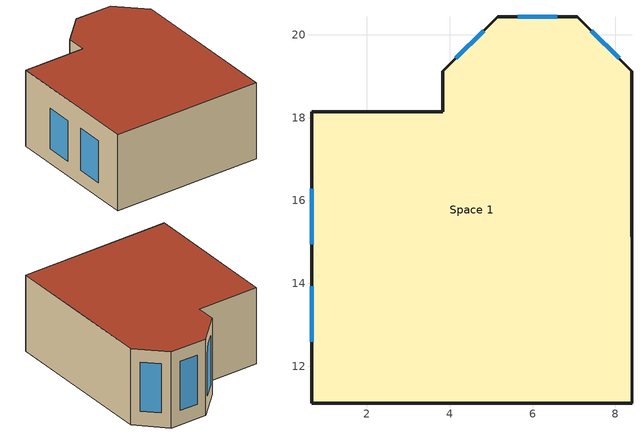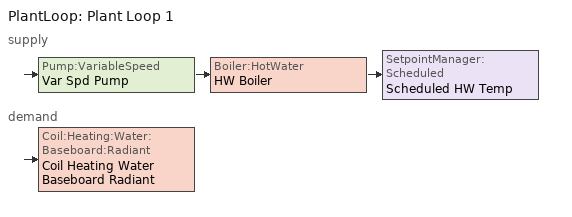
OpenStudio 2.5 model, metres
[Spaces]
Space 1
 floor ground: 7.08,20.43 8.4,19.12 8.4,11.11 0.66,11.11 0.66,18.14 3.83,18.14 3.83,19.12 5.15,20.43 z0
 wall outside: 0.66,11.11 8.4,11.11 8.4,19.12 7.08,20.43 5.15,20.43 3.83,19.12 3.83,18.14 0.66,18.14 0.66,11.11 z0:4
 window (ASHRAE 189.1-2009 ExtWindow ClimateZone 4-5): 8.09,19.43 7.41,20.1 / 6.59,20.43 5.64,20.43 / 4.82,20.1 4.15,19.43 z0.75:3.33; 0.66,16.29 0.66,14.95 z0.77:2.9; 0.66,13.93 0.66,12.59 z0.77:2.99
 roof outside: 0.66,11.11 8.4,11.11 8.4,19.12 7.08,20.43 5.15,20.43 3.83,19.12 3.83,18.14 0.66,18.14 z4
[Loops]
PlantLoop 'Plant Loop 1'
 supply: Pump:VariableSpeed 'Var Spd Pump' > Boiler:HotWater 'HW Boiler' > SetpointManager:Scheduled 'Scheduled HW Temp'
 demand: Coil:Heating:Water:Baseboard:Radiant 'Coil Heating Water Baseboard Radiant'
[Building]
RKF: Space Type=189.1-2009 - Office - OpenOffice - CZ4-8; Default Construction Set=189.1-2009 - CZ5 - Office
[Site]
BERLIN: Latitude {deg}=52.47; Longitude {deg}=13.4; Time Zone {hr}=1; Elevation {m}=49
[ClimateZones]
Climate Zone Institution Name 1=ASHRAE; Climate Zone Document Name 1=ANSI/ASHRAE Standard 169; Climate Zone Document Year 1=2006; Climate Zone Value 1=5A; Climate Zone Institution Name 2=CEC; Climate Zone Document Name 2=California Climate Zone Descriptions; Climate Zone Document Year 2=1995
[SizingPeriod:DesignDay] Barometric Pressure {Pa}=100738; Sky Clearness=0; Rain Indicator=0; Snow Indicator=0; Day of Month=21; Daylight Saving Time Indicator=0; Dry-Bulb Temperature Range Modifier Type=DefaultMultipliers
Name | Maximum Dry-Bulb Temperature {C} | Daily Dry-Bulb Temperature Range {deltaC} | Humidity Indicating Conditions at Maximum Dry-Bulb | Wind Speed {m/s} | Wind Direction {deg} | Month | Day Type | Humidity Indicating Type | Solar Model Indicator | ASHRAE Taub | ASHRAE Taud
BERLIN Ann Htg 99.6% Condns DB | -11.8 | 0 | -11.8 | 3.3 | 100 | 2 | WinterDesignDay | Wetbulb | ASHRAEClearSky
BERLIN Ann Hum_n 99.6% Condns DP=>MCDB | -10.8 | 0 | -15 | 3.3 | 100 | 2 | WinterDesignDay | Dewpoint | ASHRAEClearSky
BERLIN Ann Htg Wind 99.6% Condns WS=>MCDB | 6.3 | 0 | 6.3 | 12.8 | 100 | 2 | WinterDesignDay | Wetbulb | ASHRAEClearSky
BERLIN Ann Clg .4% Condns DB=>MWB | 30 | 9.2 | 18.9 | 3.7 | 150 | 7 | SummerDesignDay | Wetbulb | ASHRAETau | 0.484 | 1.888
BERLIN Ann Clg .4% Condns WB=>MDB | 26.9 | 9.2 | 20.1 | 3.7 | 150 | 7 | SummerDesignDay | Wetbulb | ASHRAETau | 0.484 | 1.888
BERLIN Ann Clg .4% Condns DP=>MDB | 22.1 | 9.2 | 18 | 3.7 | 150 | 7 | SummerDesignDay | Dewpoint | ASHRAETau | 0.484 | 1.888
BERLIN Ann Clg .4% Condns Enth=>MDB | 27 | 9.2 | 57900 | 3.7 | 150 | 7 | SummerDesignDay | Enthalpy | ASHRAETau | 0.484 | 1.888
[Construction]
ExtSlabCarpet 4in ClimateZone 1-8: MAT-CC05 4 HW CONCRETE, CP02 CARPET PAD
Interior Floor: F16 Acoustic tile, F05 Ceiling air space resistance, M11 100mm lightweight concrete
Interior Wall: G01a 19mm gypsum board, F04 Wall air space resistance, G01a 19mm gypsum board
Interior Ceiling: M11 100mm lightweight concrete, F05 Ceiling air space resistance, F16 Acoustic tile
Exterior Door: F08 Metal surface, I01 25mm insulation board
Interior Window: Clear 3mm
Interior Door; Interior Partition: G05 25mm wood
ASHRAE 189.1-2009 ExtRoof IEAD ClimateZone 2-5: Roof Membrane, Roof Insulation [21], Metal Decking
ASHRAE 189.1-2009 ExtWindow ClimateZone 4-5: Theoretical Glass [207]
ASHRAE 189.1-2009 ExtWall Mass ClimateZone 5: 1IN Stucco, 8IN Concrete HW, Wall Insulation [40], 1/2IN Gypsum
Window Shading: Window Material Shade 1, Theoretical Glass [207]
[Material] Thermal Absorptance=0.9
Name | Roughness | Thickness {m} | Conductivity {W/m-K} | Density {kg/m3} | Specific Heat {J/kg-K} | Solar Absorptance | Visible Absorptance
MAT-CC05 4 HW CONCRETE | Rough | 0.1016 | 1.311 | 2240 | 836.8 | 0.85 | 0.85
1IN Stucco | Smooth | 0.0253 | 0.6918 | 1858 | 837 | 0.92 | 0.92
8IN Concrete HW | MediumRough | 0.2033 | 1.7296 | 2243 | 837 | 0.65 | 0.65
1/2IN Gypsum | Smooth | 0.0127 | 0.16 | 784.9 | 830 | 0.4 | 0.4
Roof Membrane | VeryRough | 0.0095 | 0.16 | 1121.29 | 1460 | 0.7 | 0.7
Metal Decking | MediumSmooth | 0.0015 | 45.006 | 7680 | 418.4 | 0.6 | 0.6
F16 Acoustic tile | MediumSmooth | 0.0191 | 0.06 | 368 | 590 | 0.3 | 0.3
M11 100mm lightweight concrete | MediumRough | 0.1016 | 0.53 | 1280 | 840 | 0.5 | 0.5
G01a 19mm gypsum board | MediumSmooth | 0.019 | 0.16 | 800 | 1090 | 0.4 | 0.4
F08 Metal surface | Smooth | 0.0008 | 45.28 | 7824 | 500 | 0.7 | 0.7
I01 25mm insulation board | MediumRough | 0.0254 | 0.03 | 43 | 1210 | 0.6 | 0.6
G05 25mm wood | MediumSmooth | 0.0254 | 0.15 | 608 | 1630 | 0.5 | 0.5
Roof Insulation [21] | MediumRough | 0.2105 | 0.049 | 265 | 836.8 | 0.7 | 0.7
Wall Insulation [40] | MediumRough | 0.0794 | 0.0432 | 91 | 837 | 0.5 | 0.5
[Material:NoMass]
CP02 CARPET PAD: Roughness=Smooth; Thermal Resistance {m2-K/W}=0.1; Thermal Absorptance=0.9; Solar Absorptance=0.8; Visible Absorptance=0.8
[Material:AirGap]
Name | Thermal Resistance {m2-K/W}
F05 Ceiling air space resistance | 0.18
F04 Wall air space resistance | 0.15
[WindowMaterial:Glazing] Optical Data Type=SpectralAverage; Thickness {m}=0.003; Back Side Solar Reflectance at Normal Incidence=0; Back Side Visible Reflectance at Normal Incidence=0; Infrared Transmittance at Normal Incidence=0; Dirt Correction Factor for Solar and Visible Transmittance=1; Solar Diffusing=No
Name | Solar Transmittance at Normal Incidence | Front Side Solar Reflectance at Normal Incidence | Visible Transmittance at Normal Incidence | Front Side Visible Reflectance at Normal Incidence | Front Side Infrared Hemispherical Emissivity | Back Side Infrared Hemispherical Emissivity | Conductivity {W/m-K}
Clear 3mm | 0.837 | 0.075 | 0.898 | 0.081 | 0.84 | 0.84 | 0.9
Theoretical Glass [207] | 0.3311 | 0.6189 | 0.44 | 0.51 | 0.9 | 0.9 | 0.0133
[DefaultConstructionSet]
189.1-2009 - CZ5 - Office: Default Exterior Surface Constructions=Default Surface Constructions 13; Default Interior Surface Constructions=Default Surface Constructions 14; Default Ground Contact Surface Constructions=Default Surface Constructions 15; Default Exterior SubSurface Constructions=Default Sub Surface Constructions 9; Default Interior SubSurface Constructions=Default Sub Surface Constructions 10; Interior Partition Construction=Interior Partition
[DefaultSurfaceConstructions]
Name | Floor Construction | Wall Construction | Roof Ceiling Construction
Default Surface Constructions 13 | ExtSlabCarpet 4in ClimateZone 1-8 | ASHRAE 189.1-2009 ExtWall Mass ClimateZone 5 | ASHRAE 189.1-2009 ExtRoof IEAD ClimateZone 2-5
Default Surface Constructions 14 | Interior Floor | Interior Wall | Interior Ceiling
Default Surface Constructions 15 | ExtSlabCarpet 4in ClimateZone 1-8 | ExtSlabCarpet 4in ClimateZone 1-8 | ExtSlabCarpet 4in ClimateZone 1-8
[DefaultSubSurfaceConstructions]
Name | Fixed Window Construction | Operable Window Construction | Door Construction | Tubular Daylight Dome Construction | Tubular Daylight Diffuser Construction
Default Sub Surface Constructions 9 | ASHRAE 189.1-2009 ExtWindow ClimateZone 4-5 | ASHRAE 189.1-2009 ExtWindow ClimateZone 4-5 | Exterior Door | Interior Window | Interior Window
Default Sub Surface Constructions 10 | Interior Window | Interior Window | Interior Door
[WindowMaterial:Shade]
Window Material Shade 1: Solar Transmittance=0.4; Solar Reflectance=0.5; Visible Transmittance=0.4; Visible Reflectance=0.5; Thermal Hemispherical Emissivity=0.9; Thermal Transmittance=0; Thickness {m}=0.005; Conductivity {W/m-K}=0.1
[DefaultScheduleSet]
189.1-2009 - Office - OpenOffice - CZ4-8 Schedule Set: Number of People Schedule=Office Work Occ; People Activity Level Schedule=Office Activity; Lighting Schedule=Office Bldg Light; Electric Equipment Schedule=Office Bldg Equip; Infiltration Schedule=Office Infil Quarter On
[Lights:Definition]
189.1-2009 - Office - OpenOffice - CZ4-8 Lights Definition: Design Level Calculation Method=Watts/Area; Watts per Space Floor Area {W/m2}=10.6563
[DesignSpecification:OutdoorAir]
189.1-2009 - Office - OpenOffice - CZ4-8 Ventilation: Outdoor Air Method=Sum; Outdoor Air Flow per Person {m3/s-person}=0.00943895
[ElectricEquipment:Definition]
189.1-2009 - Office - OpenOffice - CZ4-8 Electric Equipment Definition: Design Level Calculation Method=Watts/Area; Watts per Space Floor Area {W/m2}=7.64238
[ThermostatSetpoint:DualSetpoint]
Thermostat Setpoint Dual Setpoint 1: Heating Setpoint Temperature Schedule=Heating Schedule; Cooling Setpoint Temperature Schedule=Cooling
[People:Definition]
189.1-2009 - Office - OpenOffice - CZ4-8 People Definition: Number of People Calculation Method=People/Area; People per Space Floor Area {person/m2}=0.0565105; Fraction Radiant=0.3; Sensible Heat Fraction=1
[SpaceType]
189.1-2009 - Office - OpenOffice - CZ4-8: Default Schedule Set=189.1-2009 - Office - OpenOffice - CZ4-8 Schedule Set; Design Specification Outdoor Air Object=189.1-2009 - Office - OpenOffice - CZ4-8 Ventilation; Standards Building Type=Office; Standards Space Type=OpenOffice
[Lights]
189.1-2009 - Office - OpenOffice - CZ4-8 Lights: Lights Definition=189.1-2009 - Office - OpenOffice - CZ4-8 Lights Definition; Space or SpaceType=189.1-2009 - Office - OpenOffice - CZ4-8
[People]
189.1-2009 - Office - OpenOffice - CZ4-8 People: People Definition=189.1-2009 - Office - OpenOffice - CZ4-8 People Definition; Space or SpaceType=189.1-2009 - Office - OpenOffice - CZ4-8
[SpaceInfiltration:DesignFlowRate]
189.1-2009 - Office - OpenOffice - CZ4-8 Infiltration: Space or SpaceType=189.1-2009 - Office - OpenOffice - CZ4-8; Design Flow Rate Calculation Method=Flow/ExteriorArea; Flow per Exterior Surface Area {m3/s-m2}=0.000226568
[ElectricEquipment]
189.1-2009 - Office - OpenOffice - CZ4-8 Electric Equipment: Electric Equipment Definition=189.1-2009 - Office - OpenOffice - CZ4-8 Electric Equipment Definition; Space or SpaceType=189.1-2009 - Office - OpenOffice - CZ4-8
[BuildingStory] Nominal Z Coordinate {m}=0
Name | Nominal Floor to Floor Height {m}
Building Story 1; Building Story 4; Building Story 6; Building Story 7; Building Story 8; Building Story 9; Building Story 10 | 4
Building Story 2; Building Story 3 | 3.048
Building Story 5 | 3
[Space]
Space 1: Building Story=Building Story 1; Thermal Zone=Thermal Zone 1
[ThermalZone]
Thermal Zone 1: Thermostat=Thermostat Setpoint Dual Setpoint 1; Use Ideal Air Loads=No
[Sizing:Zone]
Thermal Zone 1: Zone Cooling Design Supply Air Temperature Input Method=SupplyAirTemperature; Zone Cooling Design Supply Air Temperature {C}=14; Zone Cooling Design Supply Air Temperature Difference {deltaC}=11.11; Zone Heating Design Supply Air Temperature Input Method=SupplyAirTemperature; Zone Heating Design Supply Air Temperature {C}=40; Zone Heating Design Supply Air Temperature Difference {deltaC}=11.11; Zone Cooling Design Supply Air Humidity Ratio {kg-H2O/kg-air}=0.0085; Zone Heating Design Supply Air Humidity Ratio {kg-H2O/kg-air}=0.008; Cooling Design Air Flow Method=DesignDay; Heating Design Air Flow Method=DesignDay; Account for Dedicated Outdoor Air System=No; Dedicated Outdoor Air System Control Strategy=NeutralSupplyAir; Dedicated Outdoor Air Low Setpoint Temperature for Design {C}=autosize; Dedicated Outdoor Air High Setpoint Temperature for Design {C}=autosize
[Zone equipment]
Thermal Zone 1: Zone HVAC Baseboard Rad Conv Water, Natural Ventilation
[ShadingControl] Shading Type=ExteriorShade; Construction with Shading=Window Shading; Shading Device Material=Window Material Shade 1; Shading Control Type=AlwaysOff; Shading Control Is Scheduled=Yes
Shading West; Shading North
[PlantLoop]
Plant Loop 1: Fluid Type=Water; Glycol Concentration=0; Plant Loop Volume {m3}=Autocalculate; Load Distribution Scheme=Optimal
[Sizing:Plant]
Plant Loop 1: Loop Type=Heating; Design Loop Exit Temperature {C}=82; Loop Design Temperature Difference {deltaC}=11; Sizing Option=NonCoincident; Zone Timesteps in Averaging Window=1; Coincident Sizing Factor Mode=None
[Boiler:HotWater]
HW Boiler: Efficiency Curve Temperature Evaluation Variable=LeavingBoiler; Normalized Boiler Efficiency Curve=Boiler Efficiency; Water Outlet Upper Temperature Limit {C}=99; Boiler Flow Mode=NotModulated; Parasitic Electric Load {W}=0; Sizing Factor=1
[SetpointManager:Scheduled]
Scheduled HW Temp: Control Variable=Temperature; Schedule=Hot Water Temperature
[Pump:VariableSpeed]
Var Spd Pump: Skin Loss Radiative Fraction=0.5; Design Power Sizing Method=PowerPerFlowPerPressure; Design Electric Power per Unit Flow Rate {W/(m3/s)}=348701.1; Design Shaft Power per Unit Flow Rate per Unit Head {W-s/m3-Pa}=1.28205; Design Minimum Flow Rate Fraction=0
[ZoneHVAC:Baseboard:RadiantConvective:Water]
Zone HVAC Baseboard Rad Conv Water: Availability Schedule=Always On Discrete hvac_library; Heating Coil=Coil Heating Water Baseboard Radiant; Fraction Radiant=0.3; Fraction of Radiant Energy Incident on People=0.3
[Coil:Heating:Water:Baseboard:Radiant]
Coil Heating Water Baseboard Radiant: Rated Average Water Temperature {C}=87.78; Rated Water Mass Flow Rate {kg/s}=0.063; Heating Design Capacity Method=HeatingDesignCapacity; Heating Design Capacity {W}=5789; Heating Design Capacity Per Floor Area {W/m2}=0; Fraction of Autosized Heating Design Capacity=1; Maximum Water Flow Rate {m3/s}=autosize; Convergence Tolerance=0.001
[ZoneVentilation:DesignFlowRate]
Natural Ventilation: Schedule=Always On Discrete hvac_library; Design Flow Rate Calculation Method=Flow/Zone; Design Flow Rate {m3/s}=0.16; Flow Rate per Zone Floor Area {m3/s-m2}=0; Flow Rate per Person {m3/s-person}=0; Air Changes per Hour {1/hr}=0; Ventilation Type=Natural; Fan Pressure Rise {Pa}=0; Fan Total Efficiency=1; Constant Term Coefficient=0.606; Temperature Term Coefficient=0.03636; Velocity Term Coefficient=0.1177; Velocity Squared Term Coefficient=0; Minimum Indoor Temperature {C}=50; Maximum Indoor Temperature {C}=100; Delta Temperature {deltaC}=-50; Minimum Outdoor Temperature {C}=-100; Maximum Outdoor Temperature {C}=100; Maximum Wind Speed {m/s}=40
[Schedule:Ruleset]
Name | Default Day Schedule | Summer Design Day Schedule | Winter Design Day Schedule
Office Bldg Light | Office Bldg Light Default Schedule | Office Bldg Light Summer Design Day | Office Bldg Light Winter Design Day
Office Activity | Office Activity Default Schedule | Office Activity Summer Design Day | Office Activity Winter Design Day
Office Infil Quarter On | Office Infil Quarter On Default Schedule | Office Infil Quarter On Summer Design Day | Office Infil Quarter On Winter Design Day
Office Bldg Equip | Office Bldg Equip Default Schedule | Office Bldg Equip Summer Design Day | Office Bldg Equip Winter Design Day
Office Work Occ | Office Bldg Occ Default Schedule | Office Bldg Occ Summer Design Day | Office Bldg Occ Winter Design Day
Hot Water Temperature | Hot Water Temperature Default | Hot Water Temperature Summer Design Day | Hot Water Temperature Winter Design Day
Cooling | Schedule Day 1
Heating Schedule | Schedule Day 4
[Schedule:Day]
Office Bldg Light Default Schedule: 5, 0, 0.05, 7, 0, 0.1, 8, 0, 0.3, 17, 0, 0.9, 18, 0, 0.7, 20, 0, 0.5, 22, 0, 0.3, 23, 0, 0.1, 24, 0, 0.05
Office Bldg Light Summer Design Day; Office Infil Quarter On Rule 1 Day Schedule; Office Bldg Equip Summer Design Day: 24, 0, 1
Office Bldg Light Winter Design Day; Office Bldg Equip Winter Design Day; Office Bldg Occ Winter Design Day; Office Bldg Occ Rule 1 Day Schedule: 24, 0, 0
Office Bldg Light Rule 1 Day Schedule: 24, 0, 0.05
Office Bldg Light Rule 2 Day Schedule: 6, 0, 0.05, 8, 0, 0.1, 14, 0, 0.5, 17, 0, 0.15, 24, 0, 0.05
Office Activity Default Schedule; Office Activity Summer Design Day; Office Activity Winter Design Day: 24, 0, 132
Office Infil Quarter On Default Schedule; Office Infil Quarter On Summer Design Day: 6, 0, 1, 22, 0, 0.25, 24, 0, 1
Office Infil Quarter On Winter Design Day; Office Infil Quarter On Rule 2 Day Schedule: 6, 0, 1, 18, 0, 0.25, 24, 0, 1
Office Bldg Equip Default Schedule: 8, 0, 0.4, 12, 0, 0.9, 13, 0, 0.8, 17, 0, 0.9, 18, 0, 0.8, 20, 0, 0.6, 22, 0, 0.5, 24, 0, 0.4
Office Bldg Equip Rule 1 Day Schedule: 24, 0, 0.3
Office Bldg Equip Rule 2 Day Schedule: 6, 0, 0.3, 8, 0, 0.4, 14, 0, 0.5, 17, 0, 0.35, 24, 0, 0.3
Office Bldg Occ Default Schedule: 6, 0, 0, 7, 0, 0.1, 8, 0, 0.2, 12, 0, 0.85, 13, 0, 0.5, 17, 0, 0.85, 18, 0, 0.7, 20, 0, 0.4, 22, 0, 0.1, 24, 0, 0.05
Office Bldg Occ Summer Design Day: 6, 0, 0, 22, 0, 1, 24, 0, 0.05
Office Bldg Occ Rule 2 Day Schedule: 6, 0, 0, 8, 0, 0.1, 14, 0, 0.4, 17, 0, 0.1, 24, 0, 0
Hot Water Temperature Default; Hot Water Temperature Summer Design Day; Hot Water Temperature Winter Design Day: 24, 0, 67
Schedule Day 1: 24, 0, 100
Schedule Day 4: 7, 0, 17, 20, 0, 20, 24, 0, 17
[Schedule:Rule] Apply Monday=No; Apply Tuesday=No; Apply Wednesday=No; Apply Thursday=No; Apply Friday=No; Date Specification Type=DateRange; Start Month=1; Start Day=1; End Month=12; End Day=31
Name | Schedule Ruleset | Rule Order | Day Schedule | Apply Sunday | Apply Saturday
Office Bldg Light Rule 1 | Office Bldg Light | 0 | Office Bldg Light Rule 1 Day Schedule | Yes | No
Office Bldg Light Rule 2 | Office Bldg Light | 1 | Office Bldg Light Rule 2 Day Schedule | No | Yes
Office Infil Quarter On Rule 1 | Office Infil Quarter On | 0 | Office Infil Quarter On Rule 1 Day Schedule | Yes | No
Office Infil Quarter On Rule 2 | Office Infil Quarter On | 1 | Office Infil Quarter On Rule 2 Day Schedule | No | Yes
Office Bldg Equip Rule 1 | Office Bldg Equip | 0 | Office Bldg Equip Rule 1 Day Schedule | Yes | No
Office Bldg Equip Rule 2 | Office Bldg Equip | 1 | Office Bldg Equip Rule 2 Day Schedule | No | Yes
Office Work Occ Rule 1 | Office Work Occ | 0 | Office Bldg Occ Rule 1 Day Schedule | Yes | No
Office Work Occ Rule 2 | Office Work Occ | 1 | Office Bldg Occ Rule 2 Day Schedule | No | Yes
[Curve:Biquadratic]
Boiler Efficiency: Coefficient1 Constant=1; Coefficient2 x=0; Coefficient3 x**2=0; Coefficient4 y=0; Coefficient5 y**2=0; Coefficient6 x*y=0; Minimum Value of x=0; Maximum Value of x=1; Minimum Value of y=0; Maximum Value of y=1
[Schedule:Constant]
Always On Discrete hvac_library: Value=1
